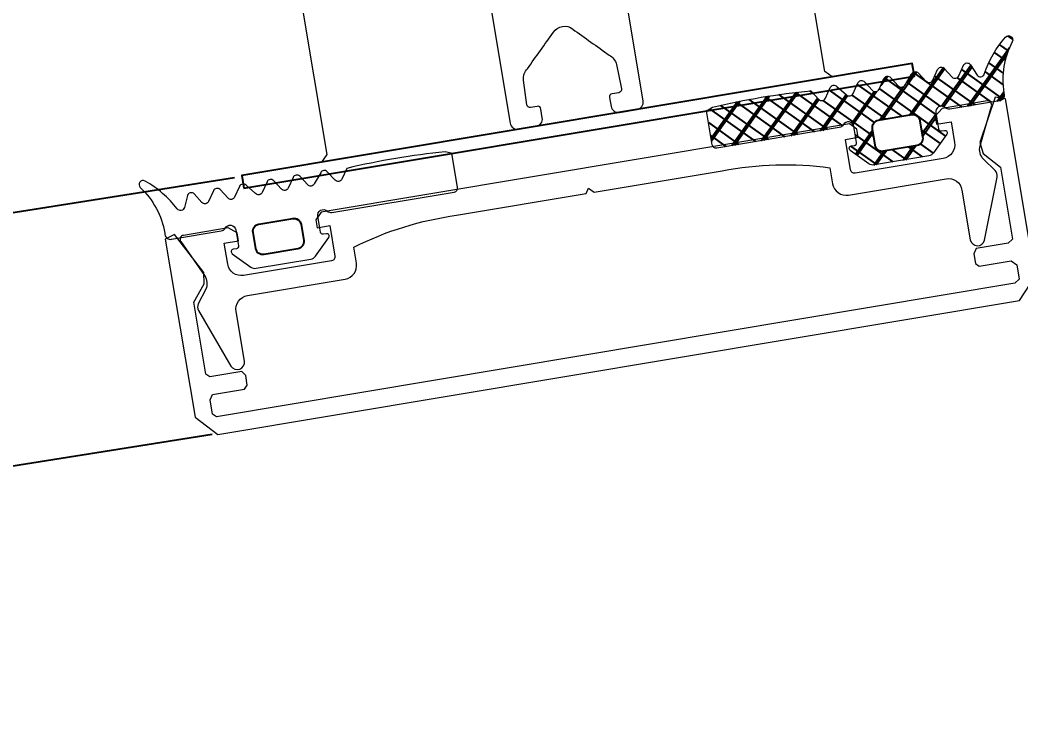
# Model space of a CAD drawing. Header units: millimetres. Extents: x -8689834 to 9419935, y 0 to 135940.
# Drawn here: x -194569.4 to -194494.2, y 106257 to 106309.2 of the extents above; entities that cross this region are included whole.
import ezdxf
from ezdxf import colors
from ezdxf.entities.mleader import LeaderData, LeaderLine
from ezdxf.math import Vec2, Vec3

# ---------------------------------------------------------------- set-up
doc = ezdxf.new("R2010")
doc.units = ezdxf.units.MM
doc.header["$MEASUREMENT"] = 0
doc.layers.get('0').update_dxf_attribs({"color": 250, "lineweight": 9})
doc.layers.add('АР_новое окно', color=155, linetype='Continuous')
for name, color, linetype, lineweight in [('АР_Окна', 4, 'Continuous', 0), ('АР_Отметки', 250, 'Continuous', 15), ('АР_Сущ Несущая стена', 216, 'Continuous', 30)]:
    doc.layers.add(name, color=color, linetype=linetype, lineweight=lineweight)
doc.layers.get('0').freeze()
doc.styles.add('ISOCPEUR', font='isocpeur.ttf', dxfattribs={"width": 0.7})

# ---------------------------------------------------------------- blocks, each defined once
blk = doc.blocks.new('стойка витр.')
h = blk.add_hatch()
h.set_pattern_fill('ANSI37', scale=0.5, angle=-69.23283665521843)
h.set_pattern_definition([(335.7671633447816, (-69115.91679156918, 318510.7132420751), (0.6515825639889636, 1.447617495164233), []), (65.76716334478155, (-69115.91679156918, 318510.7132420751), (-1.447617495164233, 0.6515825639889636), [])])
edge = h.paths.add_edge_path()
edge.add_arc((-61.4231846681505, -46.18171078326122), 0.5487303657935584, 155.7657062155241, 200.7671633447816)
edge.add_line((-61.92355794899049, -45.95647403381008), (-61.2158101547102, -44.38418138318229))
edge.add_arc((-61.04906058835331, -44.45924160668073), 0.1828645893715156, 20.76716334478156, 155.7657062155241)
edge.add_line((-60.87807688978501, -44.39440310015198), (-60.79158864807687, -44.62247867199039))
edge.add_arc((-60.62063568932354, -44.55765182228788), 0.1828317201998032, 200.7671633447816, 290.7671633447816)
edge.add_line((-60.55580883962102, -44.72860478100483), (-59.41573388126562, -44.29627843504568))
edge.add_arc((-59.56703588945675, -43.89728440591716), 0.4267183308264255, -69.23283665521843, 72.29363907948373)
edge.add_arc((-59.30747769982554, -43.08429274379887), 0.4267017864716978, 200.7671633447816, 252.293639079486)
edge.add_line((-59.70645626049372, -43.23558888620755), (-63.00984306025202, -34.52432573194528))
edge.add_arc((-62.72490235927398, -34.41627373836673), 0.3047399585219917, 110.7671633447816, 200.7671633447816)
edge.add_line((-62.83295435277978, -34.13133303751965), (-60.55276270053582, -33.26666451912024))
edge.add_arc((-60.44481104638544, -33.55134061801073), 0.3044569814295733, 76.40287424864536, 110.7671633447816)
edge.add_line((-60.3732352333609, -33.25541671472456), (-60.07017099490622, -33.59351893464918))
edge.add_arc((-108.2133039044274, -55.86215009907028), 53.04387976268197, 16.71140087810911, 24.82292581145404)
edge.add_line((-57.40971669906867, -40.60932389061054), (-57.92081016927841, -41.32469074693654))
edge.add_arc((-57.67080742027611, -41.49902445886983), 0.304784542952794, 145.110888314415, 256.4234383751481)
edge.add_line((-57.74235391136608, -41.79529244099831), (-56.88543317024596, -41.99189640294935))
edge.add_arc((-56.95697966133594, -42.28816438507783), 0.304784542952794, -34.8891116855724, 76.4234383751481)
edge.add_line((-56.70697691233363, -42.46249809701112), (-57.17481998566655, -43.29191928954242))
edge.add_arc((-56.92481723669334, -43.46625300146843), 0.304784542952794, 145.1108883144276, 256.4234383751481)
edge.add_line((-56.99636372778332, -43.76252098359691), (-56.1394429866632, -43.95912494554796))
edge.add_arc((-56.21098947775317, -44.25539292764006), 0.3047845429175452, -34.88911168634446, 76.4234383742182)
edge.add_line((-55.96098672877997, -44.42972663955879), (-56.47208019898972, -45.14509349588479))
edge.add_arc((-56.22207744998741, -45.31942720781808), 0.304784542952794, 145.110888314415, 256.4234383752311)
edge.add_line((-56.29362394107739, -45.61569518994656), (-55.43668121195515, -45.81235713578644))
edge.add_arc((-55.50822770304512, -46.10862511790765), 0.3047845429466369, -34.88911168643649, 76.42343837776687)
edge.add_line((-55.25822495407192, -46.28295882984094), (-55.76931842428166, -46.99832568616694))
edge.add_arc((-55.51931567527936, -47.17265939811477), 0.3047845429466368, 145.1108883110316, 256.4234383751786)
edge.add_line((-55.59086216636933, -47.46892738023598), (-54.69071301640361, -47.77952769444528))
edge.add_arc((-54.76225950749358, -48.07579567657376), 0.304784542952794, -34.88911168566796, 76.42343837513553)
edge.add_line((-54.51225675849128, -48.25012938850705), (-55.0233282406989, -48.96555422872189))
edge.add_arc((-54.7733254917257, -49.13988794066245), 0.3047845429466368, 145.1108883109486, 256.4234383751578)
edge.add_line((-54.84487198281568, -49.43615592278366), (-53.98795124169555, -49.6327598847347))
edge.add_arc((-54.05949773284374, -49.92902786688501), 0.3047845429818857, -34.88911169317796, 76.42343837111807)
edge.add_line((-53.80949498384143, -50.10336157886923), (-54.32058845405118, -50.81872843519523))
edge.add_arc((-54.07058570504887, -50.99306214712851), 0.3047845429527939, 145.110888314415, 256.4234383750821)
edge.add_line((-54.14213219613885, -51.289330129257), (-53.29055360303028, -51.47184183257195))
edge.add_arc((-53.362076024001, -51.76811134383752), 0.3047803799531579, -43.67508993618791, 76.42790436632716)
edge.add_line((-53.141638296569, -51.97858292939782), (-53.80995652789716, -52.62318184232572))
edge.add_arc((-53.58948976171087, -52.83365406201483), 0.304801821276656, 136.3285933989482, 262.747126980386)
edge.add_arc((-54.63612651554286, -61.05759711530845), 7.985474883734515, 59.5860415328172, 82.74712698038475)
edge.add_arc((-50.74783774605021, -54.43386708250182), 0.3048115604497932, 253.2910110232634, 419.5860415328165)
edge.add_arc((-52.57053616183111, -60.50577614369104), 6.03477116777137, 73.29101102326332, 110.7671633447816)
edge.add_line((-54.71029190413537, -54.86308986830409), (-54.82445022999309, -54.90637969896488))
edge.add_arc((-54.97574411131791, -54.50740710097307), 0.4266954176128115, 200.7671633447816, 290.7671633447816)
edge.add_line((-55.37471671431558, -54.65870098416781), (-56.71485841512913, -51.12465313347639))
edge.add_arc((-56.31587985443184, -50.97335699107498), 0.4267017864716978, 149.2366398299847, 200.7671633447816)
edge.add_arc((-57.04912318740389, -50.53689152278093), 0.4266140358978636, -30.76336017001563, 40.01429570365114)
edge.add_arc((-57.04924751253566, -50.53686138928606), 0.4266898917694475, 40.00046259028549, 110.7671633447816)
edge.add_line((-57.20053943697712, -50.13789395169442), (-58.34061702035251, -50.57022129308461))
edge.add_arc((-58.27579017065, -50.74117425180884), 0.1828317201998032, 110.7671633447816, 200.7671633447816)
edge.add_line((-58.44674312937423, -50.80600110151136), (-58.36025488766609, -51.03407667334977))
edge.add_arc((-58.5312385862635, -51.09891517987853), 0.1828645893715156, 245.768620474039, 380.7671633447816)
edge.add_line((-58.60629032819998, -51.26566856380668), (-60.17861897521652, -50.55800074261788))
edge.add_arc((-59.95340767674497, -50.05761600615369), 0.5487303657759914, 200.7671633447816, 245.768620474038)
edge.add_line((-60.46648650063435, -50.25217996134597), (-61.93626349206897, -46.37627473846078))
edge = h.paths.add_edge_path(flags=16)
edge.add_arc((-59.3589242202288, -49.0410722918532), 0.5414973949664272, 200.7671633447816, 290.7671633447816)
edge.add_line((-60.77816753828665, -46.82561758724478), (-59.8652400081919, -49.23307164497237))
edge.add_arc((-60.27185175029445, -46.63361823412561), 0.5414973949664272, 110.7671633447816, 200.7671633447816)
edge.add_line((-59.31039323387085, -45.68990118378861), (-60.46385110344272, -46.12730244614795))
edge.add_arc((-59.11839388072258, -46.19621697176626), 0.5414973949664272, 20.76716334478156, 110.7671633447816)
edge.add_line((-57.69915056266473, -48.4116716763674), (-58.61207809275948, -46.00421761863981))
edge.add_arc((-58.20546635065693, -48.60367102949385), 0.5414973949664272, -69.23283665521843, 20.76716334478156)
edge.add_line((-59.16692486710963, -49.54738807983085), (-58.01346699753776, -49.10998681747151))
at = {"lineweight": 0, "ltscale": 100, "transparency": 33554687}
for points in [[(-69.8438361948356, -5.633594956780144), (-69.21493715024553, -5.916666730459838), (-30.90838462579995, 8.609511357899464), (-30.62531285212026, 9.238410402496811), (-31.1873041553481, 10.72042096611403)], [(-56.0608929025766, -41.98018508909445), (-55.7778211288678, -41.3512860444971), (-17.47126860445132, -26.8251079561378), (-16.84236955983215, -27.10817972981749), (-16.28037825660431, -28.59019029343472)]]:
    blk.add_lwpolyline(points, dxfattribs=at)
at = {"color": 7, "lineweight": 0, "ltscale": 100, "transparency": 33554687}
for points in [[(-74.06369480097783, 3.308391450875206, 0.5779496213016146), (-74.28822709678207, 3.786457927264564), (-75.21591578132939, 3.825837128097191, -0.615333828900983), (-75.41972296024323, 4.330405631961185, 0.1014034095220688), (-73.83454927545972, 7.11715754520992, 0.8870851218243345), (-74.38353605600423, 7.372048574252403, -0.1649969122064492), (-77.37516639285604, 4.905523520799761), (-77.48916274512885, 4.862295111939602, 0.4143043114941015), (-77.73690205768798, 4.311953389369592), (-76.39677740688785, 0.7779505007420084, 0.2286961432583318), (-76.12757003956358, 0.5227576163306367, -0.3190489133936659), (-75.8308042481076, 0.1276532846095506, -0.3190018552396916), (-76.10608007785049, -0.2827473570214352), (-77.2460725926212, -0.7150424396677408, -0.4143996870833266), (-77.48192731157178, -0.6088826129343943), (-77.5683841292921, -0.380889908366953, 0.6683385997492722), (-77.90615079682902, -0.370689789611788), (-78.61388821495348, -1.942959389103635, 0.1988829373258806), (-78.62659800215624, -2.362689632165711), (-77.15678812476108, -6.238681577618991, 0.1988829373551211), (-76.86896414318471, -6.544446800158767), (-75.29665854779887, -7.25210424636316, 0.6683385997492723), (-75.05058378231479, -7.020506375207333), (-75.13704060006421, -6.792513670639892, -0.4143996870833266), (-75.03088077326538, -6.556658951718418), (-73.89088825849467, -6.124363869072113, -0.7102015621310012), (-73.37286607688293, -6.741579856578028, 0.2286961432583318), (-73.40517316877958, -7.111109647914418), (-70.10181337440736, -15.82230158713355, 0.414362099440266), (-69.70872084749863, -15.99923473002855), (-67.42870682594366, -15.13463357074215, 0.1511707915363169), (-67.28675684856717, -15.02397433044825), (-67.28408048482379, -14.56993261339812, 0.03540799054371244), (-69.94453478069045, -7.554127657436766), (-70.80145552181057, -7.357523695485725, -0.527867958552825), (-70.9799117797229, -6.88692200143123), (-70.46881830951315, -6.171555145097955, 0.5278679585528249), (-70.64727456742548, -5.700953451043461), (-71.54744570542243, -5.39029515288712, -0.527867958552825), (-71.72590196330566, -4.91969345882535), (-71.21480849309592, -4.20432660249935, 0.5278679585528249), (-71.39326475097914, -3.733724908495788), (-72.25018549209926, -3.537120946544746, -0.527867958552825), (-72.4286417500116, -3.066519252482976), (-71.91757026780397, -2.351094412268139, 0.5278679585717272), (-72.0960265256872, -1.880492718206369), (-72.95294726680731, -1.683888756255328, -0.5278679585717273), (-73.13140352474875, -1.213287062200834), (-72.66353846338461, -0.3839238536165794, 0.5278679585528249), (-72.84199472126784, 0.08667784044519067), (-73.69893745039008, 0.2833397862850688, -0.5278679585717273), (-73.8773937083024, 0.753941480339563), (-73.36630023809266, 1.469308336665563, 0.5278679585717272), (-73.5447564960632, 1.939910030763713), (-74.40167723721243, 2.136513992714754, -0.5278679585528251), (-74.58013349509565, 2.607115686776524)], [(-53.29055360303028, -51.47184183257923, -0.5779496213016146), (-53.141638296569, -51.97858292939782), (-53.80995652789716, -52.62318184232572, 0.615333828900983), (-53.62795459362678, -53.13601908472629, -0.1014034095220688), (-50.59355139863328, -54.17098724229436, -0.8870851218243345), (-50.83548992767464, -54.72580403192842, 0.1649969122064492), (-54.71037595931557, -54.86312174275372), (-54.82437231158838, -54.90635015161388, -0.4143043114941015), (-55.37473404189222, -54.65865529014263), (-56.71485869266326, -51.12465240150777, -0.2286961432583318), (-56.6825516007957, -50.75512261017138, 0.3190489133936659), (-56.72238630641368, -50.26258777469775, 0.3190018552396916), (-57.20057019143132, -50.1379056140504), (-58.34056270623114, -50.57020069668943, 0.4143996870833266), (-58.44672253300087, -50.80605541561818), (-58.36026571528055, -51.03404812018562, -0.6683385997492722), (-58.60634048073553, -51.26564599134144), (-60.17864607612137, -50.55798854513705, -0.1988829373258806), (-60.46647005763953, -50.25222332264093), (-61.93627993503469, -46.37623137718037, -0.1988829373551211), (-61.92357014780282, -45.95650113405281), (-61.21583272970747, -44.38423153456097, -0.6683385997492723), (-60.87806606217055, -44.39443165331613), (-60.79160924445023, -44.62242435788357, 0.4143996870833266), (-60.55575452549965, -44.72858418460964), (-59.41576201069984, -44.29628910197061, 0.7102015621310012), (-59.43724861560622, -43.49078250258754, -0.2286961432583318), (-59.70645598293049, -43.23558961817616), (-63.00981577733182, -34.52439767894975, -0.414362099440266), (-62.83288180333329, -34.13130552614166), (-60.55286778177833, -33.26670436685527, -0.1511707915363169), (-60.3732352333609, -33.25541671472456), (-60.07017099493532, -33.59351893464918, -0.03540799054371244), (-57.40971669906867, -40.60932389061054), (-57.92081016927841, -41.32469074693654, 0.527867958552825), (-57.74235391136608, -41.79529244099831), (-56.88543317024596, -41.99189640294935, -0.5278679585528249), (-56.70697691233363, -42.46249809701112), (-57.17481998566655, -43.29191928953514, 0.527867958552825), (-56.99636372778332, -43.76252098359691), (-56.1394429866632, -43.95912494554796, -0.5278679585528249), (-55.96098672877997, -44.42972663955879), (-56.47208019898972, -45.14509349588479, 0.527867958552825), (-56.29362394107739, -45.61569518994656), (-55.43668121195515, -45.81235713578644, -0.5278679585717272), (-55.25822495407192, -46.28295882984094), (-55.76931842428166, -46.99832568616694, 0.5278679585717273), (-55.59086216636933, -47.46892738023598), (-54.69071301640361, -47.77952769444528, -0.5278679585528249), (-54.51225675849128, -48.25012938850705), (-55.02332824072801, -48.96555422872189, 0.5278679585717273), (-54.84487198281568, -49.43615592278366), (-53.98795124169555, -49.6327598847347, -0.5278679585717272), (-53.80949498384143, -50.10336157886923), (-54.32058845405118, -50.81872843519523, 0.5278679585528251), (-54.14213219613885, -51.289330129257)]]:
    blk.add_lwpolyline(points, format="xyb", close=True, dxfattribs=at)
at = {"lineweight": 0, "ltscale": 100, "transparency": 33554687}
blk.add_lwpolyline([(-68.58632373265573, -58.46540642052423), (-90.15068845250062, -1.598661102303595), (-90.00917455367744, -1.284153596119722), (-88.98317839115043, -0.8950869223335758), (-88.55468153662514, -0.9934413902010419), (-87.69009137133253, -3.273426419786119), (-87.37564184903749, -3.414962306625966), (-86.69163474338711, -3.155580859434849), (-86.43607351230457, -2.797891934278596), (-87.30066367759719, -0.5179069046935183), (-87.1591497787449, -0.2033993985096458), (-82.02911098225741, 1.741955958394101), (-80.54324021661887, 1.262233232868311), (-79.70200834979187, 1.450846736610401), (-77.34320693471818, 4.170836259007046), (-77.83057009245385, 4.768357554989052), (-90.48468705118285, -0.0301937209587777), (-91.4479567084054, -1.960141251613095), (-69.79711318280897, -59.05493725829001), (-67.79633972485317, -59.86096016635565), (-55.14222276612418, -55.06240889040782), (-55.17360051473952, -54.29197395897063), (-58.74284135404741, -53.81994964957266), (-59.49761640312499, -54.23655585793313), (-60.24856024209294, -55.69488708899735), (-65.37859903858043, -57.64024244590109), (-65.73629895772319, -57.38465222291416), (-66.6008891230158, -55.10466719327087), (-67.02936398953898, -55.00637070929224), (-67.71337109521846, -55.26575215648336), (-67.85490698204376, -55.58020167878567), (-66.99031681675115, -57.86018670842168), (-67.20262765098596, -58.33192996972502), (-68.22862381348386, -58.72099664351117)], close=True, dxfattribs=at)
blk.add_lwpolyline([(-73.55412178576807, -6.30930235532287), (-74.18304982228437, -6.026241575636959), (-74.75303158370662, -6.242383619959583), (-74.40718232482322, -7.154412422125461), (-76.57319999407628, -7.975785172551696, -0.414362099391309), (-76.9662925209559, -7.798852029714908), (-79.34394296052051, -1.52882071842032, -0.4143260923197838), (-78.74236241533072, -0.1922330582674476), (-77.26035185172805, 0.3697582449676702), (-76.87127418394084, -0.6562669095073943), (-76.3012924225186, -0.4401248651847709), (-76.06142006575828, 0.3027815256646136), (-77.27188147796551, 3.494853341355338, 0.5512236456822476), (-77.7769173583074, 3.597680757055059), (-79.92338595120236, 1.349376512123854, -0.2673491356416615), (-80.91622193696094, 1.059369939495809), (-82.0875922003761, 1.397509788286698, 0.2496293600316565), (-82.58705019962508, 1.269536347390385), (-86.19986947378493, -1.925987660470128, 0.8270430078467679), (-85.63532520958688, -2.84412238272489), (-82.10129332900397, -1.503986737930973, -0.4143260923197836), (-80.76472567670862, -2.105611734441482), (-78.12768279598095, -9.059679143334506, 0.4143260923033303), (-76.7911151413573, -9.661304145942267), (-75.65109363460215, -9.228998069294903, -0.08279896819570452), (-71.78454054114991, -16.33338165576424), (-68.2828855071275, -25.56749207813118), (-67.85441064060433, -25.66578856210981), (-68.06674346281216, -26.13747383952432), (-64.60831683766446, -35.257587909633, -0.08279896819570452), (-62.79196445917478, -43.13942544953898), (-63.93198596592993, -43.57173152618634, 0.4143260923033303), (-64.53356650879141, -44.90831919242919), (-61.89652362803463, -51.86238660132221, -0.4143260923197836), (-62.49810417322442, -53.19897426147509), (-66.03213605380733, -54.539109906269, 0.8270430078467679), (-65.84594417811604, -55.60071914693981), (-61.02268547978019, -55.59720897083025, 0.2496293600316565), (-60.5639567229955, -55.36182965500484), (-59.91132736596046, -54.3320132763838, -0.2673491356416615), (-58.97583718542592, -53.89078178507043), (-55.8782996214868, -54.15051325823879, 0.5512236456822476), (-55.5684323037276, -53.73866745794658), (-56.77889371593483, -50.54659564225585), (-57.45105016132584, -50.14953851031169), (-58.02103192274808, -50.36568055463431), (-57.63195425496087, -51.39170570910937), (-59.11396481856355, -51.95369701235177, -0.4143260923197838), (-60.45053247085889, -51.35207201584126), (-62.82818291042349, -45.08204070453939, -0.414362099391309), (-62.65124893639586, -44.68894855178223), (-60.48523126714281, -43.867575801356), (-60.13938200823031, -44.77960460352188), (-59.56940024680807, -44.56346255919925), (-59.28629948117305, -43.93455252060812)], format="xyb", close=True, dxfattribs=at)
at = {"color": 7, "lineweight": 0, "ltscale": 100, "transparency": 33554687}
blk.add_lwpolyline([(-72.00534459005576, 0.06645459306309931), (-72.91737339223619, -0.2793946658493951)], dxfattribs=at)
blk.add_lwpolyline([(-72.91737339223619, -0.2793946658493951), (-54.81141330953687, -48.02608389785019), (-53.89938450735644, -47.68023463893769), (-72.00534459005576, 0.06645459306309931)], close=True)
at = {"color": 7}
for points in [[(-75.33468511578394, -1.905527627641277), (-74.42175758568919, -4.312981685368868, -0.414213562373095), (-74.73607402053312, -5.011296826465696), (-75.88953189010499, -5.44869808882504, -0.414213562373095), (-76.58784703121637, -5.134381653973833), (-77.50077456128201, -2.726927596246242, -0.414213562373095), (-77.18645812643808, -2.028612455142138), (-76.03300025686622, -1.591211192782794, -0.414213562373095)], [(-57.69915056266473, -48.4116716763674), (-58.61207809275948, -46.00421761863981, 0.414213562373095), (-59.31039323387085, -45.68990118378861), (-60.46385110341362, -46.12730244614795, 0.414213562373095), (-60.77816753828665, -46.82561758724478), (-59.8652400081919, -49.23307164497237, 0.414213562373095), (-59.16692486710963, -49.54738807983085), (-58.01346699753776, -49.10998681747151, 0.414213562373095)]]:
    blk.add_lwpolyline(points, format="xyb", close=True, dxfattribs=at)
at = {"lineweight": 0, "ltscale": 100, "transparency": 33554687}
blk.add_lwpolyline([(-33.2204523376422, -7.186144611914642), (-64.21182667926769, -18.93829823563283, 0.4143255057077639), (-64.53033920991584, -19.64587643784762), (-64.05480472955969, -20.89989428329136, 0.410627156480438), (-63.35370618529851, -21.2207818566676), (-62.72021259606117, -20.98055557451153, 0.4925517741577297), (-62.57218080674647, -20.68314875576471), (-62.75156135272118, -20.21010964907327, -0.4411110715409258), (-62.61002546586678, -19.89566012677096), (-60.83807044223067, -19.28752400128724, -0.2080566110632873), (-59.94503853938659, -19.40384657128016, -1.575399656426527e-05), (-56.87977393603069, -20.78551547546522, -0.4398191101055806), (-56.36006749374792, -22.15601788895583, -1.575399656426528e-05), (-57.73845635901671, -25.2227588602982, -0.2080566110632873), (-58.32981322327396, -25.9019745689875), (-60.05946139091975, -26.62167684709857, -0.4411110715409258), (-60.37391091321479, -26.48014096025872), (-60.5532914591895, -26.00710185356729, 0.4925517741577297), (-60.86130306290579, -25.88263065828505), (-61.49479665214312, -26.12285694043385, 0.410627156480438), (-61.80683951149695, -26.82793655114801), (-61.3313050311408, -28.08195439658448, 0.4143255057077639), (-60.62370682114852, -28.40042247599195), (-29.6323624739598, -16.64818975485105, 0.5239329190821609)], format="xyb", dxfattribs=at)
blk = doc.blocks.new('A$Cec9b444d')
at = {"layer": 'АР_новое окно'}
h = blk.add_hatch(dxfattribs=at)
h.set_pattern_fill('ANSI37', color=256, scale=0.4999999999999999, angle=9.490611965786055)
h.set_pattern_definition([(54.49061196578607, (-326191.2379196586, -11716.90260109134), (-1.292257318365059, 0.9220776936527342), []), (144.490611965786, (-326191.2379196586, -11716.90260109134), (-0.9220776936527342, -1.292257318365059), [])])
edge = h.paths.add_edge_path()
edge.add_arc((-280.9100342862513, -6287.668128247292), 0.5487303657935582, 234.4891548365287, 279.4906119657861)
edge.add_line((-281.2287681841401, -6288.114797829681), (-282.6323109561722, -6287.113259609453))
edge.add_arc((-282.5260927761145, -6286.964406818904), 0.1828645893715156, 99.49061196578606, 234.4891548365287)
edge.add_line((-282.5562445861169, -6286.784045167055), (-282.3156597395935, -6286.743825594267))
edge.add_arc((-282.3458061288699, -6286.563496368227), 0.1828317201998032, 279.4906119657861, 369.4906119657861)
edge.add_line((-282.1654769028889, -6286.533349978978), (-282.3665213523613, -6285.330745260285))
edge.add_arc((-282.7873990311565, -6285.401105138263), 0.4267183308264254, 9.490611965786055, 151.0170877004882)
edge.add_arc((-283.5339404452677, -6284.987581482905), 0.4267017864716977, 279.4906119657861, 331.0170877004905)
edge.add_line((-283.4635832949847, -6285.40844284488), (-292.6526336274337, -6286.944614736238))
edge.add_arc((-292.7028809782227, -6286.64404587537), 0.3047399585219916, 189.490611965786, 279.4906119657861)
edge.add_line((-293.0034498389724, -6286.694293226119), (-293.4055460977576, -6284.289039764131))
edge.add_arc((-293.1052563515784, -6284.238839074121), 0.3044569814295732, 155.1263228696498, 189.490611965786)
edge.add_line((-293.3814710969017, -6284.110778666555), (-292.9906333809314, -6283.879679286314))
edge.add_arc((-280.5660428703198, -6335.447913024933), 53.04387976268196, 95.4348494991136, 103.5463744324585)
edge.add_line((-285.5900321454835, -6282.642489893961), (-284.9884172852956, -6283.283602859381))
edge.add_arc((-284.7685623869621, -6283.072516523165), 0.3047845429527939, 223.8343369354195, 335.1468869961526)
edge.add_line((-284.4920044715976, -6283.200615457697), (-284.131629594785, -6282.398682653422))
edge.add_arc((-283.8550716793042, -6282.526781587957), 0.3047845429527939, 43.8343369354321, 155.1468869961526)
edge.add_line((-283.6352167810871, -6282.31569525174), (-282.9132920396392, -6282.936695512214))
edge.add_arc((-282.6934371413066, -6282.725609176027), 0.3047845429527939, 223.834336935432, 335.1468869961526)
edge.add_line((-282.4168792258258, -6282.853708110563), (-282.0565043490132, -6282.051775306288))
edge.add_arc((-281.7799464336487, -6282.179874240819), 0.3047845429175451, 43.83433693466002, 155.1468869952226)
edge.add_line((-281.5600915354324, -6281.968787904631), (-280.9584766752445, -6282.609900870051))
edge.add_arc((-280.7386217769107, -6282.398814533821), 0.3047845429527939, 223.8343369354195, 335.1468869962356)
edge.add_line((-280.4620638615467, -6282.526913468367), (-280.1016278206142, -6281.72497043902))
edge.add_arc((-279.8250699051333, -6281.853069373555), 0.3047845429466368, 43.83433693456801, 155.1468869987714)
edge.add_line((-279.605215006917, -6281.641983037367), (-279.0036001467291, -6282.283096002787))
edge.add_arc((-278.7837452483953, -6282.072009666557), 0.3047845429466367, 223.834336932036, 335.1468869961831)
edge.add_line((-278.5071873330309, -6282.200108601088), (-278.0265637390789, -6281.378073316969))
edge.add_arc((-277.7500058235985, -6281.506172251519), 0.3047845429527939, 43.83433693533654, 155.14688699614)
edge.add_line((-277.5301509253816, -6281.295085915301), (-276.9284749010737, -6281.936188655648))
edge.add_arc((-276.7086200027406, -6281.725102319449), 0.3047845429466367, 223.834336931953, 335.1468869961624)
edge.add_line((-276.4320620873762, -6281.853201253979), (-276.0716872105636, -6281.051268449703))
edge.add_arc((-275.7951292950847, -6281.179367384312), 0.3047845429818856, 43.83433692782654, 155.1468869921225)
edge.add_line((-275.5752743967514, -6280.968281048098), (-274.9736595365634, -6281.609394013518))
edge.add_arc((-274.7538046383464, -6281.3983076773), 0.3047845429527938, 223.8343369354195, 335.1468869960866)
edge.add_line((-274.4772467228655, -6281.526406611834), (-274.1317366797128, -6280.726957156195))
edge.add_arc((-273.8551725578023, -6280.855032784297), 0.3047803799531578, 35.04835868481658, 155.1513529873316)
edge.add_line((-273.6056587223328, -6280.680007283544), (-273.1041900993667, -6281.461471445919))
edge.add_arc((-272.8546699636743, -6281.286417591007), 0.3048018212766559, 215.0520420199527, 341.4705756013906)
edge.add_arc((-264.994156415641, -6283.920998126961), 7.985474883734513, 138.3094901538217, 161.4705756013892)
edge.add_arc((-270.7296791345476, -6278.812537669664), 0.3048115604497931, 332.014459644268, 498.3094901538209)
edge.add_arc((-265.1314088911452, -6281.787378748534), 6.034771167771368, 152.0144596442678, 189.490611965786)
edge.add_line((-271.0835799227272, -6282.782428019148), (-271.0634488799628, -6282.902847593621))
edge.add_arc((-271.4843039520993, -6282.973203692367), 0.4266954176128114, 279.4906119657861, 369.4906119657861)
edge.add_line((-271.4139478525538, -6283.394058769897), (-275.1418278398508, -6284.0172640244))
edge.add_arc((-275.2121849901331, -6283.596402662396), 0.4267017864716977, 227.9600884509891, 279.4906119657861)
edge.add_arc((-275.7836063165811, -6284.230142007851), 0.4266140358978635, 47.96008845098886, 118.7377443246556)
edge.add_arc((-275.7836601795033, -6284.230258040414), 0.4266898917694474, 118.72391121129, 189.490611965786)
edge.add_line((-276.2045098082768, -6284.300613229142), (-276.0034648959415, -6285.503220716822))
edge.add_arc((-275.8231356699604, -6285.473074327574), 0.1828317201998032, 189.490611965786, 279.4906119657861)
edge.add_line((-275.7929892806832, -6285.653403553584), (-275.5524044341598, -6285.613183980796))
edge.add_arc((-275.5222526240419, -6285.793545632678), 0.1828645893715156, 324.4920690950435, 459.4906119657861)
edge.add_line((-275.3733944311863, -6285.899756241425), (-276.3748612610784, -6287.303349953264))
edge.add_arc((-276.8215470547024, -6286.984638774953), 0.5487303657759912, 279.4906119657861, 324.4920690950425)
edge.add_line((-276.731069100768, -6287.525858464183), (-280.8195563323181, -6288.209347936567))
edge = h.paths.add_edge_path(flags=16)
edge.add_arc((-277.7022180052662, -6286.20285211603), 0.541497394966427, 279.4906119657861, 369.4906119657861)
edge.add_line((-280.1524285028247, -6287.161475953368), (-277.6129326664707, -6286.736937836693))
edge.add_arc((-280.241713841619, -6286.62739023266), 0.541497394966427, 189.490611965786, 279.4906119657861)
edge.add_line((-280.9792039969038, -6285.499953928196), (-280.7757995622827, -6286.716675571442))
edge.add_arc((-280.4451182762402, -6285.410668589415), 0.541497394966427, 99.49061196578606, 189.490611965786)
edge.add_line((-277.9949077786817, -6284.452044752076), (-280.5344036150357, -6284.876582868751))
edge.add_arc((-277.9056224398873, -6284.986130472784), 0.541497394966427, 9.490611965786055, 99.49061196578606)
edge.add_line((-277.1681322846033, -6286.113566777277), (-277.3715367192245, -6284.896845134032))
at = {"layer": 'АР_новое окно', "ltscale": 100}
for p, q in [((-328.8995180718119, -6289.171256207514), (-2325.387746698151, -6604.874745374859)), ((-330.5618347984162, -6308.463440852168), (-2309.855994033881, -6621.829355485085))]:
    blk.add_line(p, q, dxfattribs=at)
at = {"layer": 'АР_новое окно', "lineweight": 0, "ltscale": 100, "transparency": 33554687}
for points in [[(-283.9818802524813, -6281.587770239912), (-284.5432850404743, -6281.187185290815), (-291.2983845249963, -6240.779630958556), (-290.8977995758719, -6240.218226170594), (-289.3345050890532, -6239.956883707375)], [(-322.3219740165262, -6287.997243713432), (-321.9213890675191, -6287.435838925495), (-328.6764885520403, -6247.028284593208), (-329.2378933399173, -6246.627699644129), (-330.8011878267357, -6246.889042107335)], [(-328.3346545295221, -6289.002408606594), (-328.1738244655811, -6289.964459507759)]]:
    blk.add_lwpolyline(points, dxfattribs=at)
blk.add_lwpolyline([(-313.6378842092058, -6252.384475781121), (-308.1728109078686, -6285.075627063837, 0.4143255057077639), (-307.5411761376272, -6285.526353878449), (-306.2183790994776, -6285.30521637735, 0.410627156480438), (-305.766590156287, -6284.680400601002), (-305.8783024336245, -6284.012161750486, 0.4925517741577297), (-306.1410208973544, -6283.808831390533), (-306.6400048086569, -6283.892248613298, -0.4411110715409258), (-306.9207072025367, -6283.691956138738), (-307.1706065184449, -6281.835291256541, -0.2080566110632873), (-306.8819018326509, -6280.982245815681, -1.575399656426527e-05), (-304.9275097950475, -6278.246335032634, -0.4398191101055806), (-303.4818393526223, -6278.004656271787, -1.575399656426528e-05), (-300.7438393086878, -6279.956120288455, -0.2080566110632873), (-300.1933727795927, -6280.66887797537), (-299.8257882355178, -6282.505868926888, -0.4411110715409258), (-300.0260807100796, -6282.786571320855), (-300.5250646213821, -6282.86998854362, 0.4925517741577297), (-300.7073629406058, -6283.147714216318), (-300.5956506632683, -6283.815953066834, 0.410627156480438), (-299.9652011380457, -6284.259846522076), (-298.6424040998957, -6284.038709020962, 0.4143255057077639), (-298.1917169658914, -6283.407045936963), (-303.6568737028282, -6250.715908602534, 0.5239329190821609)], format="xyb", dxfattribs=at)
for points in [[(-274.1317366795965, -6280.726957156198, -0.5779496213016146), (-273.6056587223328, -6280.680007283544), (-273.1041900993668, -6281.461471445919, 0.615333828900983), (-272.565663765825, -6281.383265760071, -0.1014034095220688), (-270.9573141247227, -6278.609825068613, -0.8870851218243345), (-270.4605180243211, -6278.955584459696, 0.1649969122064492), (-271.0835651001067, -6282.7825166845), (-271.0634626203061, -6282.902765401624, -0.4143043114941015), (-271.4139960527719, -6283.394066827724), (-275.1418286119911, -6284.017264153444, -0.2286961432583318), (-275.497907061105, -6283.913321126191, 0.3190489133936659), (-275.9887228673445, -6283.856074184861, 0.3190018552396916), (-276.2045043849432, -6284.30064567038), (-276.0034744738787, -6285.503163423734, 0.4143996870833266), (-275.7929319875654, -6285.653393975663), (-275.5524345532865, -6285.61318901596, -0.6683385997492722), (-275.3734263749659, -6285.899801011825), (-276.3748785225876, -6287.303374145827, -0.1988829373258806), (-276.7310233612233, -6287.525850817698), (-280.8196020717457, -6288.209355583025, -0.1988829373551211), (-281.2287439925405, -6288.1148150923), (-282.6322661874793, -6287.113291555473, -0.6683385997492723), (-282.5562144669902, -6286.784040131891), (-282.3157170327112, -6286.743835172188, 0.4143996870833266), (-282.1654864808262, -6286.533292685888), (-282.3665163918906, -6285.330774932535, 0.7102015621310012), (-283.1606740938921, -6285.194334102047, -0.2286961432583318), (-283.4635825229601, -6285.408442715804), (-292.6525577343681, -6286.944602048887, -0.414362099440266), (-293.0034626325501, -6286.694216697559), (-293.405527567389, -6284.289150608772, -0.1511707915363169), (-293.3814710969017, -6284.110778666555), (-292.9906333810485, -6283.87967928634, -0.03540799054371244), (-285.5900321454835, -6282.642489893961), (-284.9884172852955, -6283.28360285938, 0.527867958552825), (-284.4920044715976, -6283.200615457697), (-284.131629594785, -6282.398682653422, -0.5278679585528249), (-283.6352167810871, -6282.31569525174), (-282.9132920395228, -6282.936695512217, 0.527867958552825), (-282.4168792258258, -6282.853708110563), (-282.0565043490132, -6282.051775306288, -0.5278679585528249), (-281.5600915354324, -6281.968787904631), (-280.9584766752441, -6282.609900870036, 0.527867958552825), (-280.4620638615467, -6282.526913468367), (-280.1016278204978, -6281.724970439024, -0.5278679585717272), (-279.605215006917, -6281.641983037367), (-279.0036001467287, -6282.283096002771, 0.5278679585717273), (-278.5071873330309, -6282.200108601088), (-278.026563739079, -6281.378073316969, -0.5278679585528249), (-277.5301509253816, -6281.295085915301), (-276.928474901074, -6281.936188655663, 0.5278679585717273), (-276.4320620873762, -6281.853201253979), (-276.0716872105636, -6281.051268449705, -0.5278679585717272), (-275.5752743967514, -6280.968281048098), (-274.9736595365634, -6281.609394013517, 0.5278679585528251), (-274.4772467228655, -6281.526406611834)], [(-322.3848383809492, -6291.768032454059), (-322.7854182174783, -6292.32946782404), (-322.6849058182425, -6292.930711409664), (-321.7228549171228, -6292.769881345765), (-321.3408924622, -6295.054698717395, -0.414362099391309), (-321.5912770715341, -6295.405604144998), (-328.2052011701123, -6296.51128143747, -0.4143260923197838), (-329.3983497452745, -6295.659951769586), (-329.6596922084508, -6294.096657282784), (-328.5773925901908, -6293.915724738998), (-328.6779049894261, -6293.314481153359), (-329.3595636070369, -6292.933968102077), (-332.7267111790737, -6293.496868213306, 0.5512236456822476), (-332.926310630798, -6293.972046892028), (-331.141141203901, -6296.516721628671, -0.2673491356416615), (-331.0508771953159, -6297.54709996479), (-331.6115445465739, -6298.629735163035, 0.2496293600316565), (-331.5837080801335, -6299.144575551619), (-329.1563424462473, -6303.312516634703, 0.8270430078467679), (-328.1455388289099, -6302.93840750415), (-328.7687412670921, -6299.210544362844, -0.4143260923197836), (-327.9173719185471, -6298.017424101587), (-320.5818943530114, -6296.791121704908, 0.4143260923033303), (-319.7305249979156, -6295.598001442578), (-319.9315600215737, -6294.395453107147, -0.08279896819570452), (-312.2082438313325, -6291.992770024802), (-302.4676695949968, -6290.36439758082), (-302.2874847128294, -6289.963415887654), (-301.8664260094149, -6290.263885181525), (-292.2461004902196, -6288.655615217431, -0.08279896819570452), (-284.1612453757394, -6288.41558033291), (-283.9602103520809, -6289.618128668325, 0.4143260923033303), (-282.7670617704837, -6290.469458335116), (-275.431584205064, -6289.243155938419, -0.4143260923197836), (-274.2384356299017, -6290.094485606303), (-273.6152331917196, -6293.822348747609, 0.8270430078467679), (-272.5377097090512, -6293.847343521948), (-271.5979889350208, -6289.116512552724, 0.2496293600316565), (-271.739122173009, -6288.6206124582), (-272.6214394271943, -6287.779207018262, -0.2673491356416615), (-272.8712225968221, -6286.775496165978), (-272.0107979185229, -6283.788546422305, 0.5512236456822476), (-272.3540999957961, -6283.404126857828), (-275.721247567833, -6283.967026969056), (-276.2420761215021, -6284.54856481891), (-276.1415637222667, -6285.149808404548), (-275.0592641038898, -6284.96887586075), (-274.7979216407134, -6286.532170347554, -0.4143260923197838), (-275.6492909893743, -6287.725290608793), (-282.263215087953, -6288.830967901279, -0.414362099391309), (-282.614119986134, -6288.580582549922), (-282.9960824410568, -6286.295765178292), (-282.0340315398199, -6286.134935114367), (-282.1345439391717, -6285.533691528726), (-282.6959538396425, -6285.133075997571)], [(-331.91650473788, -6290.387077977009, 0.5779496213016146), (-332.4292481544986, -6290.513792208596), (-332.6492718343709, -6291.415871250137, -0.615333828900983), (-333.1839529616213, -6291.517078134203, 0.1014034095220688), (-335.6069335037681, -6289.417571732797, 0.8870851218243345), (-335.964255315854, -6289.90611757969, -0.1649969122064492), (-334.1303448727349, -6293.322309962764), (-334.1102423928179, -6293.44255867989, 0.4143043114941015), (-333.6189692803433, -6293.79313179291), (-329.8911367211235, -6293.169934467161, 0.2286961432583318), (-329.5882282920555, -6292.955825853403, -0.3190489133936659), (-329.1427205318635, -6292.742049794068, -0.3190018552396916), (-328.7940715283407, -6293.092263073937), (-328.593041617275, -6294.294780827247, -0.4143996870833266), (-328.7432721691601, -6294.505323313547), (-328.9837696033231, -6294.545528273266, 0.6683385997492722), (-329.0598213239286, -6294.874779696846), (-327.6562991289906, -6295.876303233702, 0.1988829373258806), (-327.2471572083106, -6295.970843724366), (-323.1585784976721, -6295.287338959057, 0.1988829373551211), (-322.8024336590349, -6295.064862287126), (-321.8009815114132, -6293.661289153124, 0.6683385997492723), (-321.979989689733, -6293.374677157231), (-322.2204871240131, -6293.414882116977, -0.4143996870833266), (-322.4310296103252, -6293.264651565004), (-322.6320595213904, -6292.06213381168, -0.7102015621310012), (-321.9254624845482, -6291.674805548609, 0.2286961432583318), (-321.5693840354351, -6291.778748575891), (-312.3804088239115, -6290.24258924284, 0.414362099440266), (-312.130024214577, -6289.891683815222), (-312.5320891493, -6287.486617726454, 0.1511707915363169), (-312.612854506609, -6287.325769286596), (-313.0576074941615, -6287.234359091306, 0.03540799054371244), (-320.4582087297266, -6288.471548483684), (-320.8185836065392, -6289.273481287959, -0.527867958552825), (-321.3149964202371, -6289.356468689642), (-321.9166112804249, -6288.715355724223, 0.5278679585528249), (-322.4130240941228, -6288.798343125906), (-322.8937088521951, -6289.620388635111, -0.527867958552825), (-323.3901216658921, -6289.703376036764), (-323.9917365260804, -6289.062263071361, 0.5278679585528249), (-324.4881493397775, -6289.145250473014), (-324.8485242165901, -6289.94718327729, -0.527867958552825), (-325.344937030288, -6290.030170678972), (-325.9466130545958, -6289.389067938625, 0.5278679585717272), (-326.4430258682929, -6289.472055340279), (-326.8034007451055, -6290.273988144553, -0.5278679585717273), (-327.2998135588042, -6290.356975546266), (-328.0216771361318, -6289.735965060704, 0.5278679585528249), (-328.5180899498288, -6289.818952462359), (-328.878525990761, -6290.620895491691, -0.5278679585717273), (-329.3749388044588, -6290.703882893374), (-329.9765536646472, -6290.062769927969, 0.5278679585717272), (-330.4729664783463, -6290.145757329696), (-330.833341355276, -6290.947690133997, -0.5278679585528251), (-331.3297541688567, -6291.030677535654)]]:
    blk.add_lwpolyline(points, format="xyb", close=True, dxfattribs=at)
at = {"layer": 'АР_новое окно'}
blk.add_lwpolyline([(-328.1738244655811, -6289.964459507759), (-277.8083696756609, -6281.544656247912), (-277.9691997394854, -6280.58260534675), (-328.3346545295221, -6289.002408606594)], close=True, dxfattribs=at)
at = {"layer": 'АР_новое окно', "lineweight": 0, "ltscale": 100, "transparency": 33554687}
blk.add_lwpolyline([(-270.2641928742057, -6297.094994131246), (-330.2499120192016, -6307.123057130131), (-330.5306755773189, -6306.922774880684), (-330.7116030085826, -6305.840505844454), (-330.5313569622953, -6305.439513926215), (-328.1263214556153, -6305.037454103985), (-327.9260289810535, -6304.756751710018), (-328.0466489728, -6304.035228825191), (-328.3474589590744, -6303.714657051446), (-330.7524944657544, -6304.116716873678), (-331.0332580238709, -6303.916434624201), (-331.9379054052619, -6298.505028278933), (-331.176889527684, -6297.141649879608), (-331.1973632820905, -6296.279775797771), (-333.4035914125188, -6293.434631767269), (-334.0848787556388, -6293.795744080654), (-331.8534114657384, -6307.143902159115), (-330.1490843970024, -6308.465966887615), (-269.9228066536064, -6298.397688703912), (-268.7411033471041, -6296.593154233763), (-270.9725706370045, -6283.244996155301), (-271.7342678994436, -6283.125113600206), (-272.8951261769331, -6286.533147516892), (-272.6341549882468, -6287.354816639), (-271.3508203463278, -6288.376432430614), (-270.4461729649367, -6293.787838775882), (-270.7667753207577, -6294.088653874764), (-273.1718108274374, -6294.49071369698), (-273.3519957096048, -6294.891695390147), (-273.2313757179755, -6295.613218275001), (-272.9506733239782, -6295.81351074952), (-270.5456378171822, -6295.411450927306), (-270.1245179496485, -6295.711909996135), (-269.9435905183839, -6296.794179032335)], close=True, dxfattribs=at)
at = {"layer": 'АР_новое окно'}
for points in [[(-277.9949077786817, -6284.452044752076), (-280.5344036150357, -6284.87658286875, 0.414213562373095), (-280.9792039969038, -6285.499953928196), (-280.7757995622819, -6286.716675571412, 0.414213562373095), (-280.1524285028247, -6287.161475953368), (-277.6129326664707, -6286.736937836694, 0.414213562373095), (-277.1681322846033, -6286.113566777277), (-277.3715367192244, -6284.896845134032, 0.414213562373095)], [(-327.0517771284804, -6292.653086323007), (-324.5122812921268, -6292.228548206347, -0.414213562373095), (-323.8889102327851, -6292.673348588271), (-323.6855057980475, -6293.890070231521, -0.414213562373095), (-324.1303061800322, -6294.513441290963), (-326.6698020163853, -6294.937979407609, -0.414213562373095), (-327.293173075843, -6294.493179025667), (-327.4965775104642, -6293.27645738242, -0.414213562373095)]]:
    blk.add_lwpolyline(points, format="xyb", close=True, dxfattribs=at)
at = {"layer": 'АР_новое окно', "rotation": 78.7234486210045}
blk.add_blockref('стойка витр.', (-314.1892117359751, -6218.400138714472), dxfattribs=at)
blk = doc.blocks.new('_DotSmall')
at = {"color": 0, "linetype": 'ByBlock', "const_width": 0.5}
blk.add_lwpolyline([(-0.0625, 0, 1), (0.0625, 0, 1)], format="xyb", close=True, dxfattribs=at)

msp = doc.modelspace()

# ---------------------------------------------------------------- linework, layer by layer
at = {"layer": 'АР_Сущ Несущая стена', "lineweight": 18, "ltscale": 100}
msp.add_arc((-196970.9903181292, 115337.2415043113), 9628.85431650461, 272.2700411454786, 357.0895800963213, dxfattribs=at)

# ---------------------------------------------------------------- block references
at = {"layer": 'АР_Окна', "ltscale": 100}
msp.add_blockref('A$Cec9b444d', (-194224.4058625349, 112586.4970597865), dxfattribs=at)

# ---------------------------------------------------------------- leaders
at = {"layer": 'АР_Отметки'}
ml = msp.add_multileader_mtext('Standard', dxfattribs=at)
ml.set_content('0,000', color=256, style='ISOCPEUR')
ml.set_leader_properties(color=256, linetype='Continuous', lineweight=-1)
ml.set_arrow_properties(name='DOTSMALL')
ml.build(insert=Vec2(0, 0))
ml.multileader.update_dxf_attribs({"has_text_frame": 1, "text_left_attachment_type": 4, "text_right_attachment_type": 4, "dogleg_length": 100, "arrow_head_size": 180})
ctx = ml.context
ctx.base_point, ctx.char_height, ctx.arrow_head_size, ctx.landing_gap_size, ctx.plane_origin = Vec3(-204826.2687846024, 122318.214327126), 250, 180, 50, Vec3(-207886.6362449962, 120174.8216206072)
ctx.left_attachment, ctx.right_attachment = 4, 4
notes = []
notes.append((ctx, [(0, (0, 0, 0), (0, 0), (1, 0), 1, [])]))
ctx.mtext.insert, ctx.mtext.width, ctx.mtext.line_spacing_style, ctx.mtext.flow_direction = Vec3(-204776.2687846024, 122651.5476604594), 852.6970314602484, 2, 5
ml = msp.add_multileader_mtext('Standard', dxfattribs=at)
ml.set_content('{\\W0.8;-2,730}', color=256, style='ISOCPEUR')
ml.set_leader_properties(color=256, linetype='Continuous', lineweight=-1)
ml.set_arrow_properties(name='DOTSMALL')
ml.build(insert=Vec2(0, 0))
ml.multileader.update_dxf_attribs({"has_text_frame": 1, "text_left_attachment_type": 4, "text_right_attachment_type": 4, "dogleg_length": 100, "arrow_head_size": 180})
ctx = ml.context
ctx.base_point, ctx.char_height, ctx.arrow_head_size, ctx.landing_gap_size, ctx.plane_origin = Vec3(-314791.3210058988, 121809.0184862664, 2.299351988461806e-08), 250, 180, 50, Vec3(-319449.8299409288, 117956.7109726352, 2.299351988461806e-08)
ctx.left_attachment, ctx.right_attachment = 4, 4
notes.append((ctx, [(0, (0, 0, 0), (0, 0), (1, 0), 1, [])]))
ctx.mtext.insert, ctx.mtext.width, ctx.mtext.defined_height, ctx.mtext.line_spacing_style, ctx.mtext.flow_direction = Vec3(-314741.3210058988, 122142.3518195997, 2.299351988461806e-08), 769.9889591111103, 343.8884462512117, 2, 5
ml = msp.add_multileader_mtext('Standard', dxfattribs=at)
ml.set_content('{\\W0.8;-2,430}', color=256, style='ISOCPEUR')
ml.set_leader_properties(color=256, linetype='Continuous', lineweight=-1)
ml.set_arrow_properties(name='DOTSMALL')
ml.build(insert=Vec2(0, 0))
ml.multileader.update_dxf_attribs({"has_text_frame": 1, "text_left_attachment_type": 4, "text_right_attachment_type": 4, "dogleg_length": 100, "arrow_head_size": 180})
ctx = ml.context
ctx.base_point, ctx.char_height, ctx.arrow_head_size, ctx.landing_gap_size, ctx.plane_origin = Vec3(-301002.2465167325, 120038.5846084391), 250, 180, 50, Vec3(-299949.5531320914, 118383.4112137306)
ctx.left_attachment, ctx.right_attachment = 4, 4
notes.append((ctx, [(0, (0, 0, 0), (0, 0), (1, 0), 1, [])]))
ctx.mtext.insert, ctx.mtext.width, ctx.mtext.line_spacing_style, ctx.mtext.flow_direction = Vec3(-300952.2465167325, 120371.9179417724), 852.6970314602484, 2, 5
ml = msp.add_multileader_mtext('Standard', dxfattribs=at)
ml.set_content('{\\W0.8;-2,430}', color=256, style='ISOCPEUR')
ml.set_leader_properties(color=256, linetype='Continuous', lineweight=-1)
ml.set_arrow_properties(name='DOTSMALL')
ml.build(insert=Vec2(0, 0))
ml.multileader.update_dxf_attribs({"has_text_frame": 1, "text_left_attachment_type": 4, "text_right_attachment_type": 4, "dogleg_length": 100, "arrow_head_size": 180})
ctx = ml.context
ctx.base_point, ctx.char_height, ctx.arrow_head_size, ctx.landing_gap_size, ctx.plane_origin = Vec3(-336711.8860226227, 117132.6558246998), 250, 180, 50, Vec3(-335659.1926379816, 115477.4824299914)
ctx.left_attachment, ctx.right_attachment = 4, 4
notes.append((ctx, [(0, (0, 0, 0), (0, 0), (1, 0), 1, [])]))
ctx.mtext.insert, ctx.mtext.width, ctx.mtext.line_spacing_style, ctx.mtext.flow_direction = Vec3(-336661.8860226227, 117465.9891580332), 852.6970314602484, 2, 5
ml = msp.add_multileader_mtext('Standard', dxfattribs=at)
ml.set_content('{\\W0.8;-2,480}', color=256, style='ISOCPEUR')
ml.set_leader_properties(color=256, linetype='Continuous', lineweight=-1)
ml.set_arrow_properties(name='DOTSMALL')
ml.build(insert=Vec2(0, 0))
ml.multileader.update_dxf_attribs({"has_text_frame": 1, "text_left_attachment_type": 4, "text_right_attachment_type": 4, "dogleg_length": 100, "arrow_head_size": 180})
ctx = ml.context
ctx.base_point, ctx.char_height, ctx.arrow_head_size, ctx.landing_gap_size, ctx.plane_origin = Vec3(-302468.0581811396, 114434.5752220221), 250, 180, 50, Vec3(-301415.3647964986, 112779.4018273137)
ctx.left_attachment, ctx.right_attachment = 4, 4
notes.append((ctx, [(0, (0, 0, 0), (0, 0), (1, 0), 1, [])]))
ctx.mtext.insert, ctx.mtext.width, ctx.mtext.line_spacing_style, ctx.mtext.flow_direction = Vec3(-302418.0581811396, 114767.9085553555), 852.6970314602484, 2, 5
ml = msp.add_multileader_mtext('Standard', dxfattribs=at)
ml.set_content('0,000', color=256, style='ISOCPEUR')
ml.set_leader_properties(color=256, linetype='Continuous', lineweight=-1)
ml.set_arrow_properties(name='DOTSMALL')
ml.build(insert=Vec2(0, 0))
ml.multileader.update_dxf_attribs({"has_text_frame": 1, "text_left_attachment_type": 4, "text_right_attachment_type": 4, "dogleg_length": 100, "arrow_head_size": 180})
ctx = ml.context
ctx.base_point, ctx.char_height, ctx.arrow_head_size, ctx.landing_gap_size, ctx.plane_origin = Vec3(-195514.5538136112, 113911.1868237481), 250, 180, 50, Vec3(-198574.9212740049, 111767.7941172293)
ctx.left_attachment, ctx.right_attachment = 4, 4
notes.append((ctx, [(0, (0, 0, 0), (0, 0), (1, 0), 1, [])]))
ctx.mtext.insert, ctx.mtext.width, ctx.mtext.line_spacing_style, ctx.mtext.flow_direction = Vec3(-195464.5538136112, 114244.5201570814), 852.6970314602484, 2, 5
for ctx, leaders in notes:
    for number, flags, end, landing, length, lines in leaders:
        leader = LeaderData()
        leader.index, (leader.has_last_leader_line, leader.has_dogleg_vector, leader.attachment_direction) = number, flags
        leader.last_leader_point, leader.dogleg_vector, leader.dogleg_length = Vec3(end), Vec3(landing), length
        for number, points, colour, breaks in lines:
            line = LeaderLine()
            line.index, line.vertices, line.color, line.breaks = number, Vec3.list(points), colors.encode_raw_color(colour), breaks
            leader.lines.append(line)
        ctx.leaders.append(leader)

doc.saveas('drawing.dxf')
